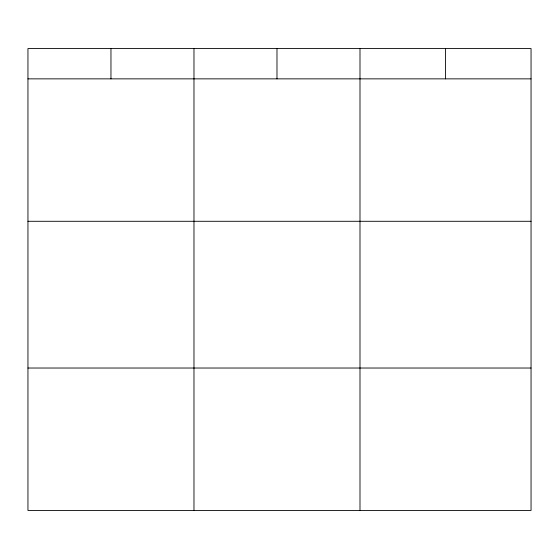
<?xml version="1.0" encoding="UTF-8"?>
<svg xmlns="http://www.w3.org/2000/svg" width="559" height="559" viewBox="0 0 559 559"><rect width="100%" height="100%" fill="white"/><g stroke="black" fill="none" stroke-linecap="round" stroke-linejoin="round"><path stroke-width="0.84" d="M531.05 78.861L531.05 510.451L27.95 510.451L27.95 48.549L531.05 48.549L531.05 78.861L27.95 78.861M27.95 221.287L531.05 221.287M27.95 368.025L531.05 368.025M445.523 48.549L445.523 78.861M359.996 48.549L359.996 510.451M276.984 48.549L276.984 78.861M193.973 48.549L193.973 510.451M110.962 48.549L110.962 78.861"/></g></svg>
